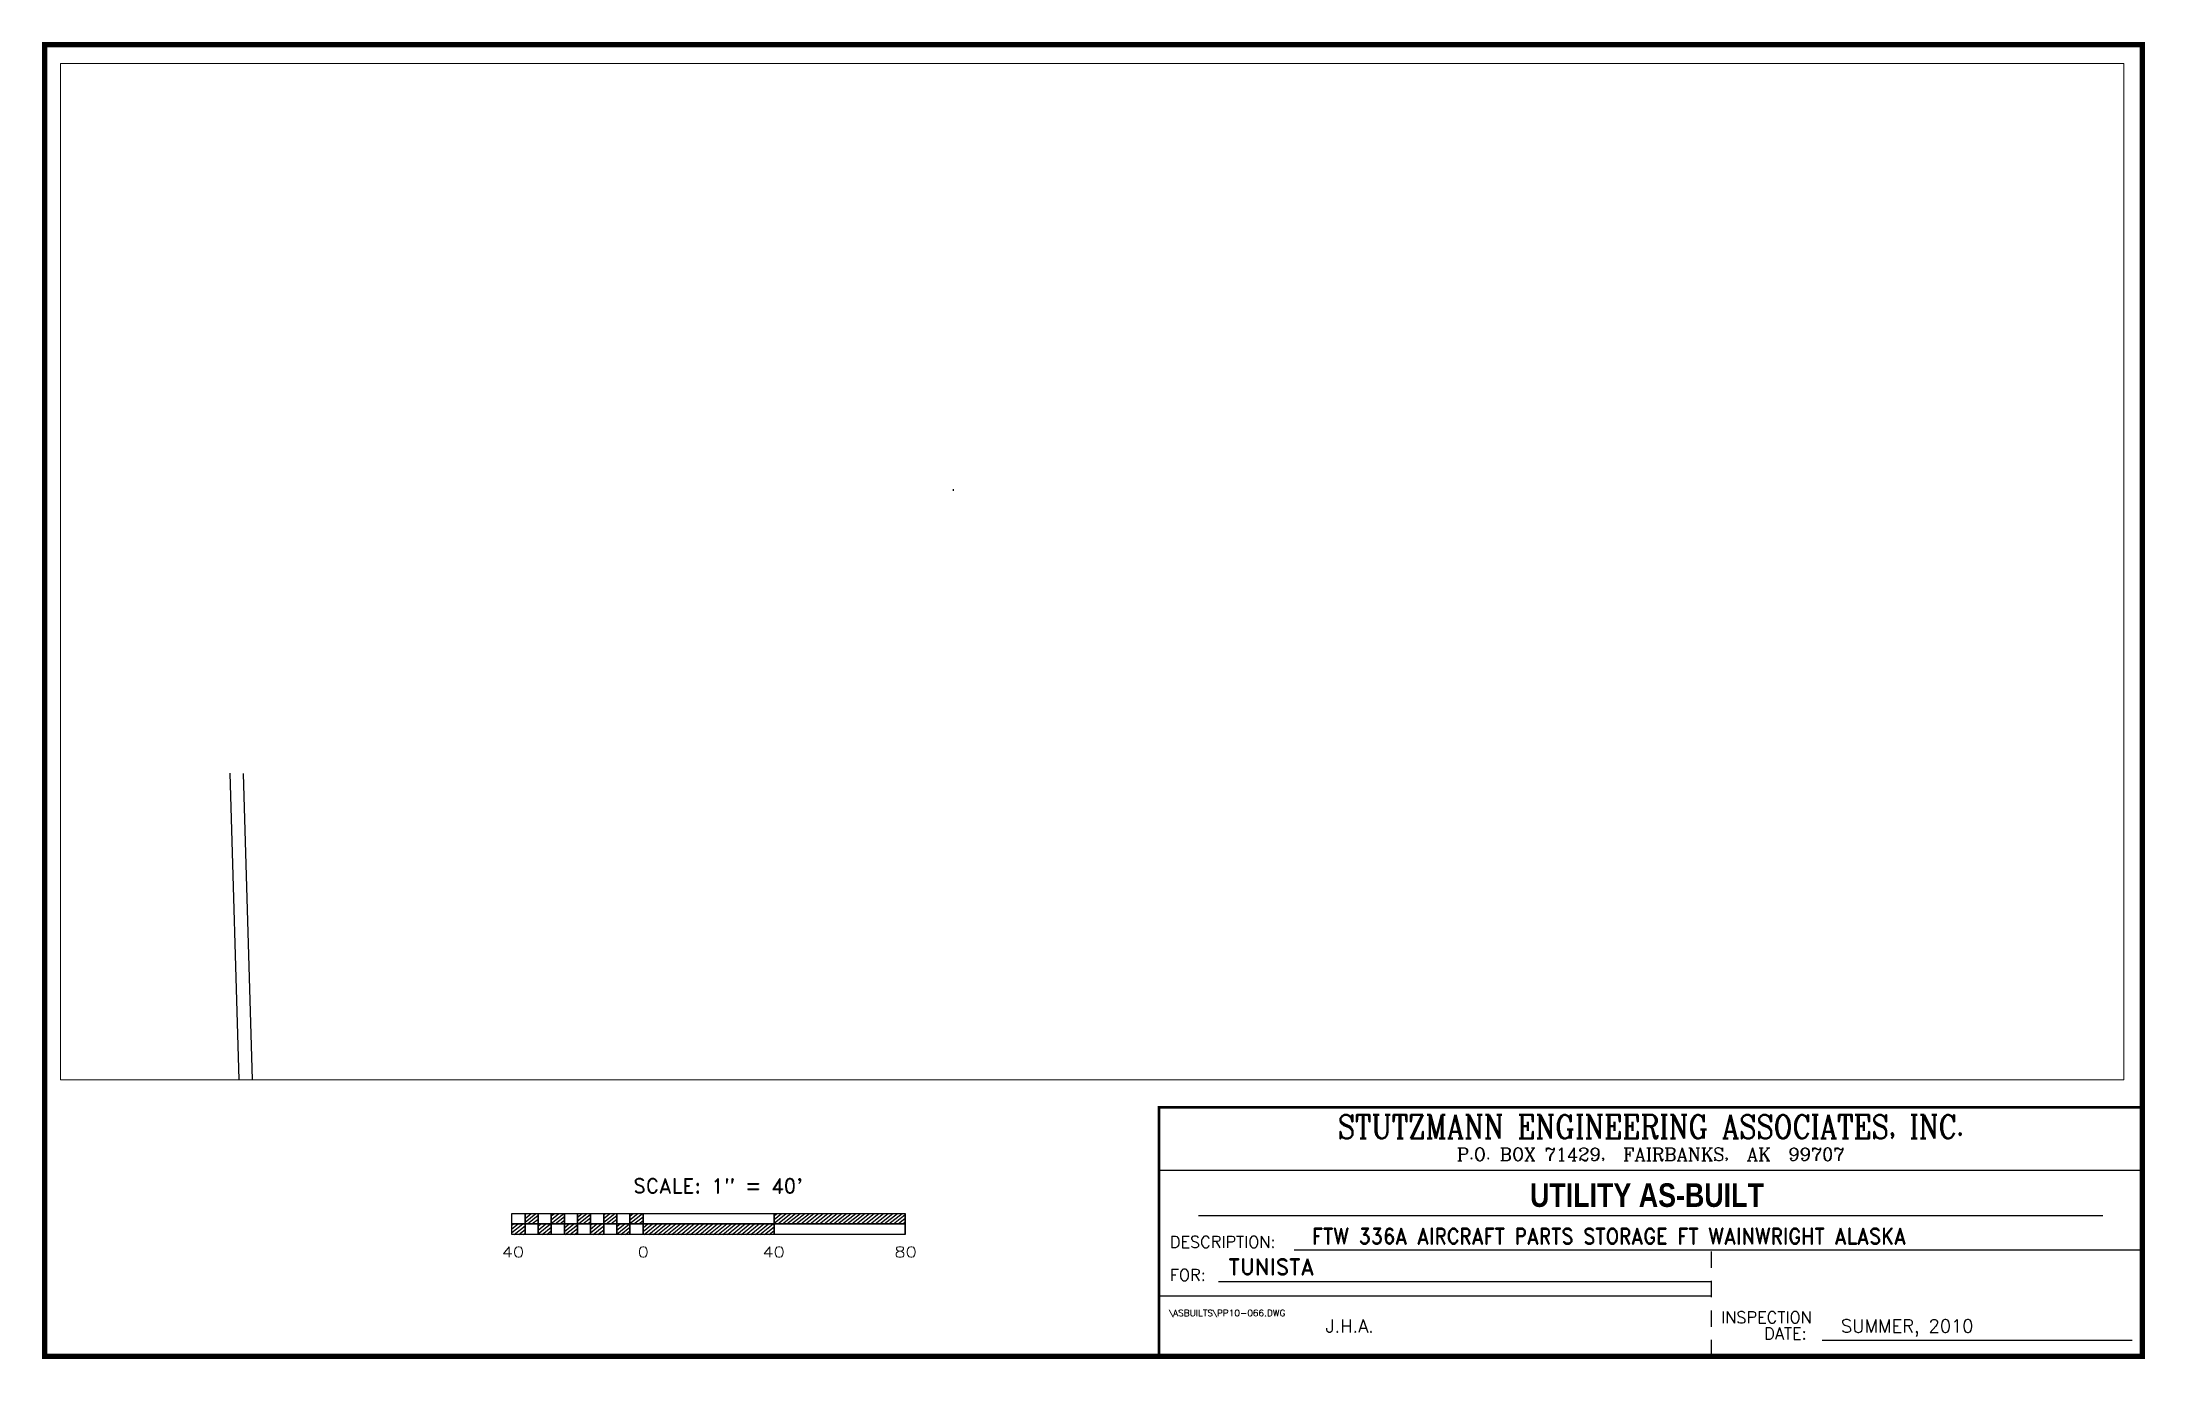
# Paper-space layout 'Layout1' of a CAD drawing. Header units: feet, sheet in inches. Extents: x 0 to 16, y 0 to 10.
# The model-space entities are those that its viewports show. They can reach past a viewport. Long polylines and large blocks are cut down to what shows.
import ezdxf
from ezdxf.enums import TextEntityAlignment as Align

# ---------------------------------------------------------------- set-up
doc = ezdxf.new("R2010")
doc.units = ezdxf.units.FT
doc.header["$MEASUREMENT"] = 0
for name, pattern in [('D10', [0.175, 0.1, -0.075]), ('D15', [0.225, 0.15, -0.075]), ('HIDDEN2', [0.1875, 0.125, -0.0625])]:
    doc.linetypes.add(name, pattern=pattern)
for name, color, linetype in [('C-ABANDONED UTILIDOR', 9, 'D15'), ('C-BOLLARD', 4, 'Continuous'), ('C-CONCRETE', 4, 'Continuous'), ('C-NEW FENCELINE', 4, 'FENCELINE3'), ('C-NEW PVMT', 4, 'Continuous'), ('C-PAVEMENT MARKINGS', 1, 'Continuous'), ('C-SIGN', 4, 'Continuous'), ('C-WORKING', 6, 'Continuous'), ('POINTS_O', 6, 'Continuous'), ('POINTS_PLAN', 6, 'Continuous'), ('SHEET-BORDER', 7, 'Continuous'), ('TEXT', 7, 'Continuous'), ('TEXT-MISC', 7, 'Continuous'), ('TITLE-BLOCK', 7, 'Continuous'), ('VP', 6, 'Continuous')]:
    doc.layers.add(name, color=color, linetype=linetype)
for name, color, linetype, lineweight in [('E-ELEC-C', 3, 'Continuous', 25), ('V-COMM-JBOX', 8, 'Continuous', 18), ('V-COMM-UNDR', 7, 'D10', 18), ('V-DOMW-MAIN-PIPE', 7, 'D10', 18), ('V-POWR-POLE', 8, 'Continuous', 18)]:
    doc.layers.add(name, color=color, linetype=linetype, lineweight=lineweight)
doc.styles.add('AR80', font='arial.ttf', dxfattribs={"height": 3.2})
doc.styles.add('Arial', font='arial.ttf')
doc.styles.add('BOLD', font='bold.shx')
doc.styles.add('L80', font='simplex', dxfattribs={"height": 1.6})
doc.styles.add('ROMAND', font='romand.shx')
doc.styles.add('RomanS', font='romans.shx', dxfattribs={"width": 0.8})
doc.styles.add('TITLE', font='romanc', dxfattribs={"width": 0.8})
doc.linetypes.add('FENCELINE3', pattern='A,0.5,-0.1,["X",Standard,S=0.08,R=0,X=-0.04,Y=-0.04],-0.1', length=0.7)

# ---------------------------------------------------------------- blocks, each defined once
blk = doc.blocks.new('A$C4752034A')
at = {"layer": 'POINTS_O'}
blk.add_line((1391556.71, 3961581.94), (1391556.26, 3961581.72), dxfattribs=at)
at = {"layer": 'POINTS_PLAN'}
for p, q in [((1391059.18, 3961686.83), (1391294.7, 3961800.84)), ((1391163.63, 3961299.45), (1391324.07, 3961375.6))]:
    blk.add_line(p, q, dxfattribs=at)
blk = doc.blocks.new('coe-mh')
at = {"linetype": 'Continuous'}
blk.add_lwpolyline([(-0.05, -0.05), (0.05, -0.05), (0.05, 0.05), (-0.05, 0.05)], close=True, dxfattribs=at)
blk.add_circle((0, 0), 0.05, dxfattribs=at)
blk = doc.blocks.new('coe-pedc')
blk.add_lwpolyline([(-0.05, -0.05), (0.05, -0.05), (0.05, 0.05), (-0.05, 0.05)], close=True)
at = {"style": 'Arial'}
blk.add_text('C', height=0.07, dxfattribs=at).set_placement((0, 0), align=Align.MIDDLE)
blk = doc.blocks.new('coe-pp')
blk.add_hatch(color=256).paths.add_polyline_path([(-0.05, 0, 1), (0.05, 0, 1)])
blk.add_circle((0, 0), 0.05)
blk = doc.blocks.new('SIGN')
at = {"layer": 'C-SIGN'}
h = blk.add_hatch(color=256, dxfattribs=at)
edge = h.paths.add_edge_path()
edge.add_arc((1391271.72, 3961353.11), 0.417, 0, 360)
for points in [[(1391271.72, 3961352.7), (1391270.72, 3961352.7)], [(1391271.72, 3961352.7), (1391272.72, 3961352.7)]]:
    blk.add_lwpolyline(points, dxfattribs=at)
blk.add_circle((1391271.72, 3961353.11), 0.417, dxfattribs=at)
blk = doc.blocks.new('A$C2AEF6EE5')
at = {"layer": 'C-CONCRETE'}
h = blk.add_hatch(dxfattribs=at)
h.set_pattern_fill('AR-CONC', color=256, style=0)
h.set_pattern_definition([(50, (1391287.1395, 3961277.611), (7.1726, -0.6275), [0.75, -8.25]), (355, (1391287.1395, 3961277.611), (-1.3875, 7.522), [0.6, -6.6]), (100.45, (1391287.737, 3961277.559), (5.785, 6.8944), [0.6374, -7.0114]), (46.184, (1391287.1395, 3961279.611), (10.6724, -1.655), [1.125, -12.375]), (96.636, (1391288.029, 3961279.473), (9.3466, 9.741), [0.956, -10.517]), (351.184, (1391287.14, 3961279.611), (9.3466, 9.741), [0.9, -9.9]), (21, (1391288.1395, 3961279.111), (5.969, -4.0262), [0.75, -8.25]), (326, (1391288.1395, 3961279.111), (2.433, 7.2515), [0.6, -6.6]), (71.45, (1391288.637, 3961278.776), (8.4022, 3.2253), [0.6374, -7.0114]), (37.5, (1391287.1395, 3961277.6112), (0.1216, 3.32894), [0, -6.52, 0, -6.7, 0, -6.625]), (7.5, (1391287.1395, 3961277.6112), (2.6307, 3.9441), [0, -3.82, 0, -6.37, 0, -2.525]), (327.5, (1391284.9095, 3961277.6112), (5.33822, -0.22555), [0, -2.5, 0, -7.8, 0, -10.35]), (317.5, (1391283.9095, 3961277.6112), (5.8319, 1.001), [0, -3.25, 0, -5.18, 0, -7.35])])
h.paths.add_polyline_path([(1391300.6, 3961279.37), (1391282.54, 3961270.77), (1391278.24, 3961279.8), (1391296.3, 3961288.4)])
at = {"layer": 'C-PAVEMENT MARKINGS'}
h = blk.add_hatch(color=256, dxfattribs=at)
edge = h.paths.add_edge_path()
edge.add_line((1391312.98, 3961354.74), (1391311.64, 3961355.98))
edge.add_line((1391311.64, 3961355.98), (1391310.37, 3961355.38))
edge.add_line((1391310.37, 3961355.38), (1391309.38, 3961356.81))
edge.add_line((1391309.38, 3961356.81), (1391309.19, 3961357.2))
edge.add_arc((1391309.58, 3961357.38), 0.429, -84.15246, 205.34046, ccw=False)
edge.add_line((1391309.63, 3961356.95), (1391310.14, 3961356.22))
edge.add_line((1391310.14, 3961356.22), (1391311, 3961356.63))
edge.add_line((1391311, 3961356.63), (1391311.12, 3961356.37))
edge.add_line((1391311.12, 3961356.37), (1391310.3, 3961355.98))
edge.add_line((1391310.3, 3961355.98), (1391310.47, 3961355.74))
edge.add_line((1391310.47, 3961355.74), (1391311.69, 3961356.32))
edge.add_line((1391311.69, 3961356.32), (1391312.96, 3961355.14))
edge.add_line((1391312.96, 3961355.14), (1391313.16, 3961355.35))
edge.add_line((1391313.16, 3961355.35), (1391313.37, 3961355.16))
edge.add_line((1391313.37, 3961355.16), (1391312.98, 3961354.74))
h = blk.add_hatch(color=256, dxfattribs=at)
edge = h.paths.add_edge_path()
edge.add_line((1391294.92, 3961346.14), (1391293.58, 3961347.39))
edge.add_line((1391293.58, 3961347.39), (1391292.31, 3961346.79))
edge.add_line((1391292.31, 3961346.79), (1391291.32, 3961348.22))
edge.add_line((1391291.32, 3961348.22), (1391291.14, 3961348.6))
edge.add_arc((1391291.52, 3961348.79), 0.429, -84.15246, 205.34046, ccw=False)
edge.add_line((1391291.57, 3961348.36), (1391292.08, 3961347.63))
edge.add_line((1391292.08, 3961347.63), (1391292.94, 3961348.03))
edge.add_line((1391292.94, 3961348.03), (1391293.06, 3961347.78))
edge.add_line((1391293.06, 3961347.78), (1391292.24, 3961347.39))
edge.add_line((1391292.24, 3961347.39), (1391292.41, 3961347.15))
edge.add_line((1391292.41, 3961347.15), (1391293.63, 3961347.73))
edge.add_line((1391293.63, 3961347.73), (1391294.9, 3961346.55))
edge.add_line((1391294.9, 3961346.55), (1391295.1, 3961346.76))
edge.add_line((1391295.1, 3961346.76), (1391295.31, 3961346.56))
edge.add_line((1391295.31, 3961346.56), (1391294.92, 3961346.14))
at = {"layer": 'C-ABANDONED UTILIDOR'}
for p, q in [((1390967.58, 3961526.05), (1391382.53, 3961742.65)), ((1390972.66, 3961524.14), (1391384.19, 3961738.96))]:
    blk.add_line(p, q, dxfattribs=at)
at = {"layer": 'C-BOLLARD'}
for centre in [(1391295.87, 3961289.3), (1391277.81, 3961280.7)]:
    blk.add_circle(centre, 0.5, dxfattribs=at)
at = {"layer": 'C-CONCRETE'}
for points in [[(1391331.68, 3961359.5), (1391418.39, 3961400.77)], [(1391333.83, 3961354.99), (1391419.23, 3961395.63)], [(1391390.37, 3961387.43), (1391392.52, 3961382.92)], [(1391376.83, 3961380.99), (1391378.98, 3961376.47)], [(1391381.34, 3961383.14), (1391383.49, 3961378.62)], [(1391385.86, 3961385.28), (1391388, 3961380.77)], [(1391363.28, 3961374.54), (1391365.43, 3961370.03)], [(1391367.8, 3961376.69), (1391369.95, 3961372.18)], [(1391372.31, 3961378.84), (1391374.46, 3961374.32)], [(1391349.74, 3961368.1), (1391351.89, 3961363.58)], [(1391354.25, 3961370.24), (1391356.4, 3961365.73)], [(1391358.77, 3961372.39), (1391360.92, 3961367.88)], [(1391336.19, 3961361.65), (1391338.34, 3961357.13)], [(1391340.71, 3961363.8), (1391342.86, 3961359.28)], [(1391345.22, 3961365.95), (1391347.37, 3961361.43)], [(1391300.6, 3961279.37), (1391282.54, 3961270.77), (1391278.24, 3961279.8), (1391296.3, 3961288.4), (1391300.6, 3961279.37)]]:
    blk.add_lwpolyline(points, dxfattribs=at)
blk.add_lwpolyline([(1391300.6, 3961279.37), (1391282.54, 3961270.77), (1391278.24, 3961279.8), (1391296.3, 3961288.4)], close=True, dxfattribs=at)
at = {"layer": 'C-NEW FENCELINE', "elevation": 455.79}
blk.add_lwpolyline([(1391373.64, 3961822.39), (1391296.54, 3961785.07)], dxfattribs=at)
at = {"layer": 'C-NEW PVMT'}
blk.add_line((1391352.74, 3961315.26), (1391192.46, 3961238.98), dxfattribs=at)
for points in [[(1391163.63, 3961299.55), (1391187.16, 3961310.68), (1391221.12, 3961326.6), (1391271, 3961350.31), (1391281, 3961354.88), (1391281, 3961354.88), (1391321.09, 3961373.97), (1391324.11, 3961375.4)], [(1391324.11, 3961375.4), (1391333.83, 3961354.99)]]:
    blk.add_lwpolyline(points, dxfattribs=at)
blk.add_lwpolyline([(1391352.74, 3961315.26), (1391346.29, 3961328.8, -0.414214), (1391348.66, 3961335.46), (1391353.17, 3961337.61), (1391342.86, 3961359.28)], format="xyb", dxfattribs=at)
at = {"layer": 'C-PAVEMENT MARKINGS', "const_width": 0.25, "flags": 128}
for points in [[(1391311.4, 3961366.46), (1391325.23, 3961373.04)], [(1391312.05, 3961365.08), (1391313.78, 3961367.6)], [(1391313.05, 3961363), (1391317.39, 3961369.31)], [(1391314.04, 3961360.91), (1391321.01, 3961371.03)], [(1391315.03, 3961358.83), (1391324.62, 3961372.75)], [(1391316.02, 3961356.74), (1391326.06, 3961371.31)], [(1391317.02, 3961354.66), (1391327.05, 3961369.23)], [(1391318.01, 3961352.57), (1391328.04, 3961367.14)], [(1391293.34, 3961357.87), (1391302.37, 3961362.16)], [(1391294.99, 3961354.4), (1391299.34, 3961360.72)], [(1391295.98, 3961352.32), (1391302.53, 3961361.83)], [(1391302.37, 3961362.16), (1391310.96, 3961344.1)], [(1391311.4, 3961366.46), (1391319.99, 3961348.4)], [(1391319, 3961350.49), (1391329.03, 3961365.06)], [(1391319.99, 3961348.4), (1391330.03, 3961362.97)], [(1391323.6, 3961350.12), (1391331.02, 3961360.89)], [(1391293.34, 3961357.87), (1391301.93, 3961339.81)], [(1391293.99, 3961356.49), (1391295.72, 3961359)], [(1391296.97, 3961350.23), (1391303.52, 3961359.74)], [(1391297.96, 3961348.15), (1391304.51, 3961357.66)], [(1391298.96, 3961346.06), (1391305.5, 3961355.57)], [(1391319.99, 3961348.4), (1391333.83, 3961354.99)], [(1391327.22, 3961351.84), (1391332.01, 3961358.8)], [(1391330.83, 3961353.56), (1391333, 3961356.72)], [(1391275.28, 3961349.27), (1391283.87, 3961331.21)], [(1391284.31, 3961353.57), (1391292.9, 3961335.51)], [(1391299.95, 3961343.98), (1391306.5, 3961353.49)], [(1391300.94, 3961341.89), (1391307.49, 3961351.4)], [(1391301.93, 3961339.81), (1391308.48, 3961349.32)], [(1391266.25, 3961344.97), (1391274.85, 3961326.91)], [(1391301.93, 3961339.81), (1391310.96, 3961344.1)], [(1391305.55, 3961341.53), (1391309.47, 3961347.23)], [(1391309.16, 3961343.24), (1391310.47, 3961345.15)], [(1391335.11, 3961329.02), (1391343.71, 3961310.96)], [(1391326.08, 3961324.72), (1391334.68, 3961306.66)], [(1391308.02, 3961316.13), (1391316.62, 3961298.07)], [(1391317.05, 3961320.42), (1391325.65, 3961302.36)], [(1391298.99, 3961311.83), (1391307.59, 3961293.77)], [(1391267.39, 3961296.79), (1391289.96, 3961307.53)], [(1391271.61, 3961287.92), (1391282.74, 3961304.09)], [(1391272.6, 3961285.84), (1391286.35, 3961305.81)], [(1391273.59, 3961283.75), (1391289.96, 3961307.53)], [(1391274.58, 3961281.67), (1391290.96, 3961305.45)], [(1391275.58, 3961279.58), (1391291.95, 3961303.36)], [(1391289.96, 3961307.53), (1391298.56, 3961289.47)], [(1391267.39, 3961296.79), (1391275.98, 3961278.73)], [(1391269.62, 3961292.1), (1391275.52, 3961300.65)], [(1391270.61, 3961290.01), (1391279.13, 3961302.37)], [(1391278.11, 3961279.74), (1391292.94, 3961301.27)], [(1391281.73, 3961281.46), (1391293.93, 3961299.19)], [(1391285.34, 3961283.18), (1391294.93, 3961297.1)], [(1391288.95, 3961284.9), (1391295.92, 3961295.02)], [(1391292.56, 3961286.62), (1391296.91, 3961292.93)], [(1391296.17, 3961288.34), (1391297.9, 3961290.85)]]:
    blk.add_lwpolyline(points, dxfattribs=at)
for points in [[(1391312.98, 3961354.74), (1391311.64, 3961355.98), (1391310.37, 3961355.38), (1391309.38, 3961356.81), (1391309.19, 3961357.2, -3.147297), (1391309.63, 3961356.95), (1391310.14, 3961356.22), (1391311, 3961356.63), (1391311.12, 3961356.37), (1391310.3, 3961355.98), (1391310.47, 3961355.74), (1391311.69, 3961356.32), (1391312.96, 3961355.14), (1391313.16, 3961355.35), (1391313.37, 3961355.16)], [(1391312.17, 3961355.1, -1.227326), (1391309.96, 3961355.47), (1391309.77, 3961355.75, 1.193868), (1391312.44, 3961354.85)], [(1391294.92, 3961346.14), (1391293.58, 3961347.39), (1391292.31, 3961346.79), (1391291.32, 3961348.22), (1391291.14, 3961348.6, -3.147297), (1391291.57, 3961348.36), (1391292.08, 3961347.63), (1391292.94, 3961348.03), (1391293.06, 3961347.78), (1391292.24, 3961347.39), (1391292.41, 3961347.15), (1391293.63, 3961347.73), (1391294.9, 3961346.55), (1391295.1, 3961346.76), (1391295.31, 3961346.56)], [(1391294.11, 3961346.5, -1.227326), (1391291.9, 3961346.88), (1391291.71, 3961347.15, 1.193868), (1391294.38, 3961346.25)]]:
    blk.add_lwpolyline(points, format="xyb", close=True, dxfattribs=at)
at = {"layer": 'C-WORKING'}
for points in [[(1391319.09, 3961368.12), (1391317.89, 3961370.66)], [(1391307.6, 3961362.66), (1391306.4, 3961365.19)], [(1391289.54, 3961354.06), (1391288.34, 3961356.59)], [(1391265.82, 3961345.88), (1391274.85, 3961350.17)], [(1391266.25, 3961344.97), (1391275.28, 3961349.27)], [(1391266.68, 3961344.07), (1391275.71, 3961348.37)], [(1391280.51, 3961349.76), (1391279.31, 3961352.3)], [(1391329.33, 3961306.11), (1391330.53, 3961303.58)], [(1391320.3, 3961301.82), (1391321.5, 3961299.28)]]:
    blk.add_lwpolyline(points, dxfattribs=at)
at = {"layer": 'E-ELEC-C'}
for points in [[(1391297.24, 3961367.33), (1391302.08, 3961369.63), (1391305.23, 3961362.98), (1391300.38, 3961360.69)], [(1391279.06, 3961358.98), (1391283.9, 3961361.28), (1391287.05, 3961354.63), (1391282.21, 3961352.34)], [(1391349.64, 3961304.12), (1391344.8, 3961301.82), (1391341.65, 3961308.47), (1391346.5, 3961310.76)], [(1391331.75, 3961295.52), (1391326.9, 3961293.22), (1391323.75, 3961299.87), (1391328.6, 3961302.16)], [(1391313.71, 3961286.85), (1391308.87, 3961284.55), (1391305.72, 3961291.2), (1391310.57, 3961293.49)], [(1391282.53, 3961271.57), (1391277.68, 3961269.28), (1391274.54, 3961275.92), (1391279.38, 3961278.21)]]:
    blk.add_lwpolyline(points, close=True, dxfattribs=at)
at = {"layer": 'V-COMM-UNDR'}
for points in [[(1391384.83, 3961296.74), (1391356.26, 3961285.79), (1391310.56, 3961271.4)], [(1391306.29, 3961270.06), (1391295.63, 3961266.7), (1391219.32, 3961256.25)], [(1391324.29, 3961189.97), (1391356.08, 3961201.04)], [(1391249.75, 3961163.15), (1391300.32, 3961181.63), (1391320.06, 3961188.5)]]:
    blk.add_lwpolyline(points, dxfattribs=at)
at = {"layer": 'V-DOMW-MAIN-PIPE'}
for points in [[(1391421.73, 3961270.46), (1391318.14, 3961243.26)], [(1391392.75, 3961254.68), (1391287.9, 3961224.65)], [(1391313.81, 3961242.12), (1391258.7, 3961227.65)], [(1391283.59, 3961223.41), (1391259.86, 3961216.62)]]:
    blk.add_lwpolyline(points, dxfattribs=at)
at = {"layer": 'C-SIGN'}
for p, rotation in [((1837396.55, -213431.05), 25.45077689190241), ((1837385.06, -213436.52), 25.45077689190241), ((1837367, -213445.12), 25.45077689190232), ((1837357.97, -213449.41), 25.45077689190232)]:
    blk.add_blockref('SIGN', p, dxfattribs=dict(at, rotation=rotation))
at = {"layer": 'C-SIGN', "xscale": -1, "rotation": 205.4507769274591}
for p in [(-1567259.1, 6940347.53), (-1567268.13, 6940343.24)]:
    blk.add_blockref('SIGN', p, dxfattribs=at)
at = {"layer": 'V-COMM-JBOX', "xscale": 40, "yscale": 40}
for name, p in [('coe-mh', (1391359.3, 3961203.77)), ('coe-pedc', (1391361.91, 3961197.62))]:
    blk.add_blockref(name, p, dxfattribs=at)
at = {"layer": 'V-POWR-POLE', "xscale": 40, "yscale": 40, "zscale": 40}
blk.add_blockref('coe-pp', (1391356.45, 3961324.41), dxfattribs=at)
at = {"layer": 'E-ELEC-C', "style": 'RomanS', "width": 0.8}
for rotation, p in [(25.34, (1391300.77, 3961361.81)), (25.34, (1391282.6, 3961353.46)), (205.34, (1391346.11, 3961309.64)), (205.34, (1391328.21, 3961301.04)), (205.34, (1391310.17, 3961292.38)), (205.34, (1391278.99, 3961277.1))]:
    blk.add_text('V', height=5.21, rotation=rotation, dxfattribs=at).set_placement(p)
at = {"layer": 'V-COMM-UNDR', "style": 'AR80'}
for rotation, p in [(20.97367, (1391386.92, 3961297.54)), (17.47419, (1391308.43, 3961270.73)), (19.19003, (1391322.17, 3961189.24))]:
    blk.add_text('C', height=3.2, rotation=rotation, dxfattribs=at).set_placement(p, align=Align.MIDDLE)
at = {"layer": 'V-DOMW-MAIN-PIPE', "style": 'AR80'}
for rotation, p in [(14.71303, (1391315.97, 3961242.69)), (15.98131, (1391285.74, 3961224.03))]:
    blk.add_text('W', height=3.2, rotation=rotation, dxfattribs=at).set_placement(p, align=Align.MIDDLE)

msp = doc.modelspace()

# ---------------------------------------------------------------- block references
for name in ['A$C4752034A', 'A$C2AEF6EE5']:
    msp.add_blockref(name, (0, 0))

psp = doc.layouts.get("Layout1")

# ---------------------------------------------------------------- linework, layer by layer
at = {"layer": 'SHEET-BORDER'}
for p, q in [((8.52, 1.918), (16.02, 1.918)), ((8.52, 1.438), (16.02, 1.438)), ((8.52, 0.482), (12.735, 0.482))]:
    psp.add_line(p, q, dxfattribs=at)
at = {"layer": 'SHEET-BORDER', "const_width": 0.04}
psp.add_lwpolyline([(16.02, 0.02), (16.02, 10.02), (0.02, 10.02), (0.02, 0.02)], close=True, dxfattribs=at)
at = {"layer": 'SHEET-BORDER', "const_width": 0.02}
psp.add_lwpolyline([(8.52, 0.02), (8.52, 1.918), (16.02, 1.918)], dxfattribs=at)
at = {"layer": 'TEXT', "linetype": 'HIDDEN2'}
for p, q in [((12.735, 0.02), (12.735, 0.831)), ((12.735, 0.831), (16.02, 0.831))]:
    psp.add_line(p, q, dxfattribs=at)
at = {"layer": 'TEXT-MISC'}
for p, q in [((3.584, 1.029), (3.584, 1.109)), ((3.584, 1.109), (3.684, 1.109)), ((3.584, 0.963), (3.667, 1.029)), ((3.584, 1.029), (3.684, 1.029)), ((3.684, 1.029), (3.584, 1.029)), ((3.584, 0.991), (3.631, 1.029)), ((3.584, 1.019), (3.596, 1.029)), ((3.584, 0.949), (3.584, 1.029)), ((3.602, 0.949), (3.684, 1.015)), ((3.637, 0.949), (3.684, 0.986)), ((3.684, 1.043), (3.767, 1.109)), ((3.684, 1.071), (3.731, 1.109)), ((3.684, 1.099), (3.696, 1.109)), ((3.684, 1.029), (3.684, 1.109)), ((3.684, 1.109), (3.684, 1.029)), ((3.684, 1.109), (3.784, 1.109)), ((3.684, 1.029), (3.784, 1.029)), ((3.784, 1.029), (3.684, 1.029)), ((3.684, 0.949), (3.684, 1.029)), ((3.684, 1.029), (3.684, 0.949)), ((3.702, 1.029), (3.784, 1.095)), ((3.737, 1.029), (3.784, 1.066)), ((3.773, 1.029), (3.784, 1.038)), ((3.784, 1.109), (3.884, 1.109)), ((3.784, 1.029), (3.784, 1.109)), ((3.784, 1.109), (3.784, 1.029)), ((3.784, 0.953), (3.879, 1.029)), ((3.784, 0.981), (3.843, 1.029)), ((3.784, 1.029), (3.884, 1.029)), ((3.884, 1.029), (3.784, 1.029)), ((3.784, 1.01), (3.808, 1.029)), ((3.784, 0.949), (3.784, 1.029)), ((3.784, 1.029), (3.784, 0.949)), ((3.814, 0.949), (3.884, 1.005)), ((3.85, 0.949), (3.884, 0.977)), ((3.884, 1.033), (3.979, 1.109)), ((3.884, 1.061), (3.943, 1.109)), ((3.884, 1.109), (3.984, 1.109)), ((3.884, 1.09), (3.908, 1.109)), ((3.884, 1.109), (3.884, 1.029)), ((3.884, 1.029), (3.884, 1.109)), ((3.884, 1.029), (3.984, 1.029)), ((3.984, 1.029), (3.884, 1.029)), ((3.884, 0.949), (3.884, 1.029)), ((3.884, 1.029), (3.884, 0.949)), ((3.914, 1.029), (3.984, 1.085)), ((3.95, 1.029), (3.984, 1.057)), ((3.984, 1.029), (3.984, 1.109)), ((3.984, 1.109), (3.984, 1.029)), ((3.984, 1.109), (4.084, 1.109)), ((3.984, 0.972), (4.056, 1.029)), ((3.984, 1.029), (4.084, 1.029)), ((4.084, 1.029), (3.984, 1.029)), ((3.984, 1), (4.02, 1.029)), ((3.984, 1.028), (3.985, 1.029)), ((3.984, 0.949), (3.984, 1.029)), ((3.984, 1.029), (3.984, 0.949)), ((3.991, 0.949), (4.084, 1.023)), ((4.026, 0.949), (4.084, 0.995)), ((4.062, 0.949), (4.084, 0.967)), ((4.084, 1.109), (4.084, 1.029)), ((4.084, 1.029), (4.084, 1.109)), ((4.084, 1.052), (4.156, 1.109)), ((4.084, 1.08), (4.12, 1.109)), ((4.084, 1.108), (4.085, 1.109)), ((4.084, 1.109), (4.184, 1.109)), ((4.084, 0.949), (4.084, 1.029)), ((4.084, 1.029), (4.084, 0.949)), ((4.084, 1.029), (4.184, 1.029)), ((4.184, 1.029), (4.084, 1.029)), ((4.091, 1.029), (4.184, 1.103)), ((4.126, 1.029), (4.184, 1.075)), ((4.162, 1.029), (4.184, 1.047)), ((4.184, 1.029), (4.184, 1.109)), ((4.184, 1.109), (4.184, 1.029)), ((4.184, 1.109), (4.284, 1.109)), ((4.184, 1.029), (4.284, 1.029)), ((4.284, 1.029), (4.184, 1.029)), ((4.184, 1.019), (4.197, 1.029)), ((4.184, 0.99), (4.232, 1.029)), ((4.184, 0.962), (4.268, 1.029)), ((4.184, 0.949), (4.184, 1.029)), ((4.184, 1.029), (4.184, 0.949)), ((4.203, 0.949), (4.284, 1.014)), ((4.238, 0.949), (4.284, 0.985)), ((4.284, 1.109), (4.284, 1.029)), ((4.284, 1.099), (4.297, 1.109)), ((4.284, 1.07), (4.332, 1.109)), ((4.284, 1.042), (4.368, 1.109)), ((4.284, 1.029), (4.284, 1.109)), ((4.284, 1.109), (4.384, 1.109)), ((4.284, 1.029), (4.384, 1.029)), ((4.384, 1.029), (4.284, 1.029)), ((4.284, 1.029), (4.284, 0.949)), ((4.284, 0.949), (4.284, 1.029)), ((4.303, 1.029), (4.384, 1.094)), ((4.338, 1.029), (4.384, 1.065)), ((4.374, 1.029), (4.384, 1.037)), ((4.384, 1.029), (4.384, 1.109)), ((4.384, 1.109), (4.384, 1.029)), ((4.384, 1.109), (4.484, 1.109)), ((4.384, 0.952), (4.48, 1.029)), ((4.384, 1.029), (4.484, 1.029)), ((4.484, 1.029), (4.384, 1.029)), ((4.384, 1.009), (4.409, 1.029)), ((4.384, 0.981), (4.445, 1.029)), ((4.384, 0.949), (4.384, 1.029)), ((4.384, 1.029), (4.384, 0.949)), ((4.415, 0.949), (4.484, 1.004)), ((4.451, 0.949), (4.484, 0.976)), ((4.484, 1.089), (4.509, 1.109)), ((4.484, 1.061), (4.545, 1.109)), ((4.484, 1.032), (4.58, 1.109)), ((4.484, 1.029), (4.484, 1.109)), ((4.484, 1.109), (4.484, 1.029)), ((4.484, 1.109), (4.584, 1.109)), ((4.484, 0.949), (4.484, 1.029)), ((4.484, 1.029), (4.484, 0.949)), ((4.484, 1.029), (4.584, 1.029)), ((4.584, 1.029), (4.484, 1.029)), ((4.515, 1.029), (4.584, 1.084)), ((4.551, 1.029), (4.584, 1.056)), ((4.584, 1.109), (5.584, 1.109)), ((4.584, 1.029), (4.584, 1.109)), ((4.584, 1.029), (4.584, 1.109)), ((4.584, 1.109), (4.584, 1.029)), ((4.584, 1.029), (5.584, 1.029)), ((5.584, 1.029), (4.584, 1.029)), ((4.584, 0.971), (4.657, 1.029)), ((4.584, 0.999), (4.621, 1.029)), ((4.584, 0.949), (4.584, 1.029)), ((4.584, 1.027), (4.586, 1.029)), ((4.584, 0.949), (4.584, 1.029)), ((4.584, 1.029), (4.584, 0.949)), ((4.584, 1.029), (4.584, 1.029)), ((4.592, 0.949), (4.692, 1.029)), ((4.627, 0.949), (4.727, 1.029)), ((4.663, 0.949), (4.763, 1.029)), ((4.698, 0.949), (4.798, 1.029)), ((4.733, 0.949), (4.833, 1.029)), ((4.769, 0.949), (4.869, 1.029)), ((4.804, 0.949), (4.904, 1.029)), ((4.839, 0.949), (4.939, 1.029)), ((4.875, 0.949), (4.975, 1.029)), ((4.91, 0.949), (5.01, 1.029)), ((4.946, 0.949), (5.046, 1.029)), ((4.981, 0.949), (5.081, 1.029)), ((5.016, 0.949), (5.116, 1.029)), ((5.052, 0.949), (5.152, 1.029)), ((5.087, 0.949), (5.187, 1.029)), ((5.122, 0.949), (5.222, 1.029)), ((5.158, 0.949), (5.258, 1.029)), ((5.193, 0.949), (5.293, 1.029)), ((5.228, 0.949), (5.328, 1.029)), ((5.264, 0.949), (5.364, 1.029)), ((5.299, 0.949), (5.399, 1.029)), ((5.334, 0.949), (5.434, 1.029)), ((5.37, 0.949), (5.47, 1.029)), ((5.405, 0.949), (5.505, 1.029)), ((5.441, 0.949), (5.541, 1.029)), ((5.476, 0.949), (5.576, 1.029)), ((5.511, 0.949), (5.584, 1.007)), ((5.547, 0.949), (5.584, 0.979)), ((5.584, 1.109), (6.584, 1.109)), ((5.584, 1.029), (5.584, 1.109)), ((5.584, 1.035), (5.676, 1.109)), ((5.584, 1.064), (5.641, 1.109)), ((5.584, 1.092), (5.605, 1.109)), ((5.584, 1.109), (5.584, 1.029)), ((6.584, 1.029), (5.584, 1.029)), ((5.584, 1.029), (6.584, 1.029)), ((5.584, 1.029), (5.584, 1.029)), ((5.584, 0.949), (5.584, 1.029)), ((5.584, 1.029), (5.584, 0.949)), ((5.611, 1.029), (5.711, 1.109)), ((5.647, 1.029), (5.747, 1.109)), ((5.682, 1.029), (5.782, 1.109)), ((5.717, 1.029), (5.817, 1.109)), ((5.753, 1.029), (5.853, 1.109)), ((5.788, 1.029), (5.888, 1.109)), ((5.823, 1.029), (5.923, 1.109)), ((5.859, 1.029), (5.959, 1.109)), ((5.894, 1.029), (5.994, 1.109)), ((5.929, 1.029), (6.029, 1.109)), ((5.965, 1.029), (6.065, 1.109)), ((6, 1.029), (6.1, 1.109)), ((6.036, 1.029), (6.136, 1.109)), ((6.071, 1.029), (6.171, 1.109)), ((6.106, 1.029), (6.206, 1.109)), ((6.142, 1.029), (6.242, 1.109)), ((6.177, 1.029), (6.277, 1.109)), ((6.212, 1.029), (6.312, 1.109)), ((6.248, 1.029), (6.348, 1.109)), ((6.283, 1.029), (6.383, 1.109)), ((6.318, 1.029), (6.418, 1.109)), ((6.354, 1.029), (6.454, 1.109)), ((6.389, 1.029), (6.489, 1.109)), ((6.424, 1.029), (6.524, 1.109)), ((6.46, 1.029), (6.56, 1.109)), ((6.495, 1.029), (6.584, 1.1)), ((6.53, 1.029), (6.584, 1.072)), ((6.566, 1.029), (6.584, 1.044)), ((6.584, 1.109), (6.584, 1.029)), ((6.584, 1.029), (6.584, 1.109)), ((6.584, 1.029), (6.584, 0.949)), ((6.584, 0.949), (6.584, 1.029)), ((6.584, 1.029), (6.584, 1.029)), ((3.684, 0.949), (3.584, 0.949)), ((3.673, 0.949), (3.684, 0.958)), ((3.784, 0.949), (3.684, 0.949)), ((3.884, 0.949), (3.784, 0.949)), ((3.984, 0.949), (3.884, 0.949)), ((4.084, 0.949), (3.984, 0.949)), ((4.184, 0.949), (4.084, 0.949)), ((4.284, 0.949), (4.184, 0.949)), ((4.274, 0.949), (4.284, 0.957)), ((4.384, 0.949), (4.284, 0.949)), ((4.484, 0.949), (4.384, 0.949)), ((4.584, 0.949), (4.484, 0.949)), ((5.584, 0.949), (4.584, 0.949)), ((4.584, 0.949), (4.584, 0.949)), ((5.582, 0.949), (5.584, 0.951)), ((6.584, 0.949), (5.584, 0.949)), ((5.584, 0.949), (5.584, 0.949)), ((6.584, 0.949), (6.584, 0.949))]:
    psp.add_line(p, q, dxfattribs=at)
at = {"layer": 'TITLE-BLOCK'}
for p, q in [((8.82, 1.093), (15.72, 1.093)), ((9.55, 0.831), (15.942, 0.831)), ((8.973, 0.59), (12.735, 0.59)), ((13.578, 0.144), (15.942, 0.144))]:
    psp.add_line(p, q, dxfattribs=at)

# ---------------------------------------------------------------- texts
at = {"layer": 'TEXT-MISC', "style": 'ROMAND'}
psp.add_text('SCALE: 1" = 40\'', height=0.112, dxfattribs=at).set_placement((5.157, 1.264), align=Align.CENTER)
at = {"layer": 'TEXT-MISC', "style": 'ROMAND', "width": 1.25}
for s, p in [('40', (3.592, 0.775)), ('0', (4.586, 0.775)), ('40', (5.58, 0.775)), ('80', (6.587, 0.775))]:
    psp.add_text(s, height=0.08, dxfattribs=at).set_placement(p, align=Align.CENTER)
at = {"layer": 'TITLE-BLOCK', "width": 0.85}
for s, style, p in [('STUTZMANN ENGINEERING ASSOCIATES, INC.', 'TITLE', (12.27, 1.68)), ('UTILITY AS-BUILT ', 'BOLD', (12.27, 1.159))]:
    psp.add_text(s, height=0.18, dxfattribs=dict(at, style=style)).set_placement(p, align=Align.CENTER)
at = {"layer": 'TITLE-BLOCK', "style": 'TITLE'}
psp.add_text('P.O. BOX 71429,  FAIRBANKS,  AK  99707', height=0.1, dxfattribs=at).set_placement((12.27, 1.51), align=Align.CENTER)
at = {"layer": 'TITLE-BLOCK', "style": 'ROMAND', "width": 0.9}
psp.add_text('FTW 336A AIRCRAFT PARTS STORAGE FT WAINWRIGHT ALASKA', height=0.12, dxfattribs=at).set_placement((9.687, 0.876))
at = {"layer": 'TITLE-BLOCK'}
for s, height, style, p in [('DESCRIPTION:', 0.09, 'RomanS', (8.602, 0.847)), ('FOR:', 0.09, 'RomanS', (8.602, 0.595)), ('TUNISTA', 0.12, 'ROMAND', (9.05, 0.642)), ('\\ASBUILTS\\PP10-066.DWG', 0.05, 'RomanS', (8.597, 0.325)), ('INSPECTION', 0.09, 'RomanS', (12.808, 0.272)), ('J.H.A.', 0.1, 'L80', (9.79, 0.201)), ('DATE:', 0.09, 'RomanS', (13.136, 0.149)), ('SUMMER, 2010', 0.1, 'L80', (13.721, 0.201))]:
    psp.add_text(s, height=height, dxfattribs=dict(at, style=style)).set_placement(p)

# ---------------------------------------------------------------- viewports
at = {"layer": 'VP', "view_target_point": (1391533.309, 3961519.417), "view_twist_angle": 64.127359}
psp.add_viewport(center=(8.01, 6.002), size=(15.739, 7.7482), view_center_point=(-3.644, 23.196), view_height=309.92791, dxfattribs=at)

doc.saveas('drawing.dxf')
